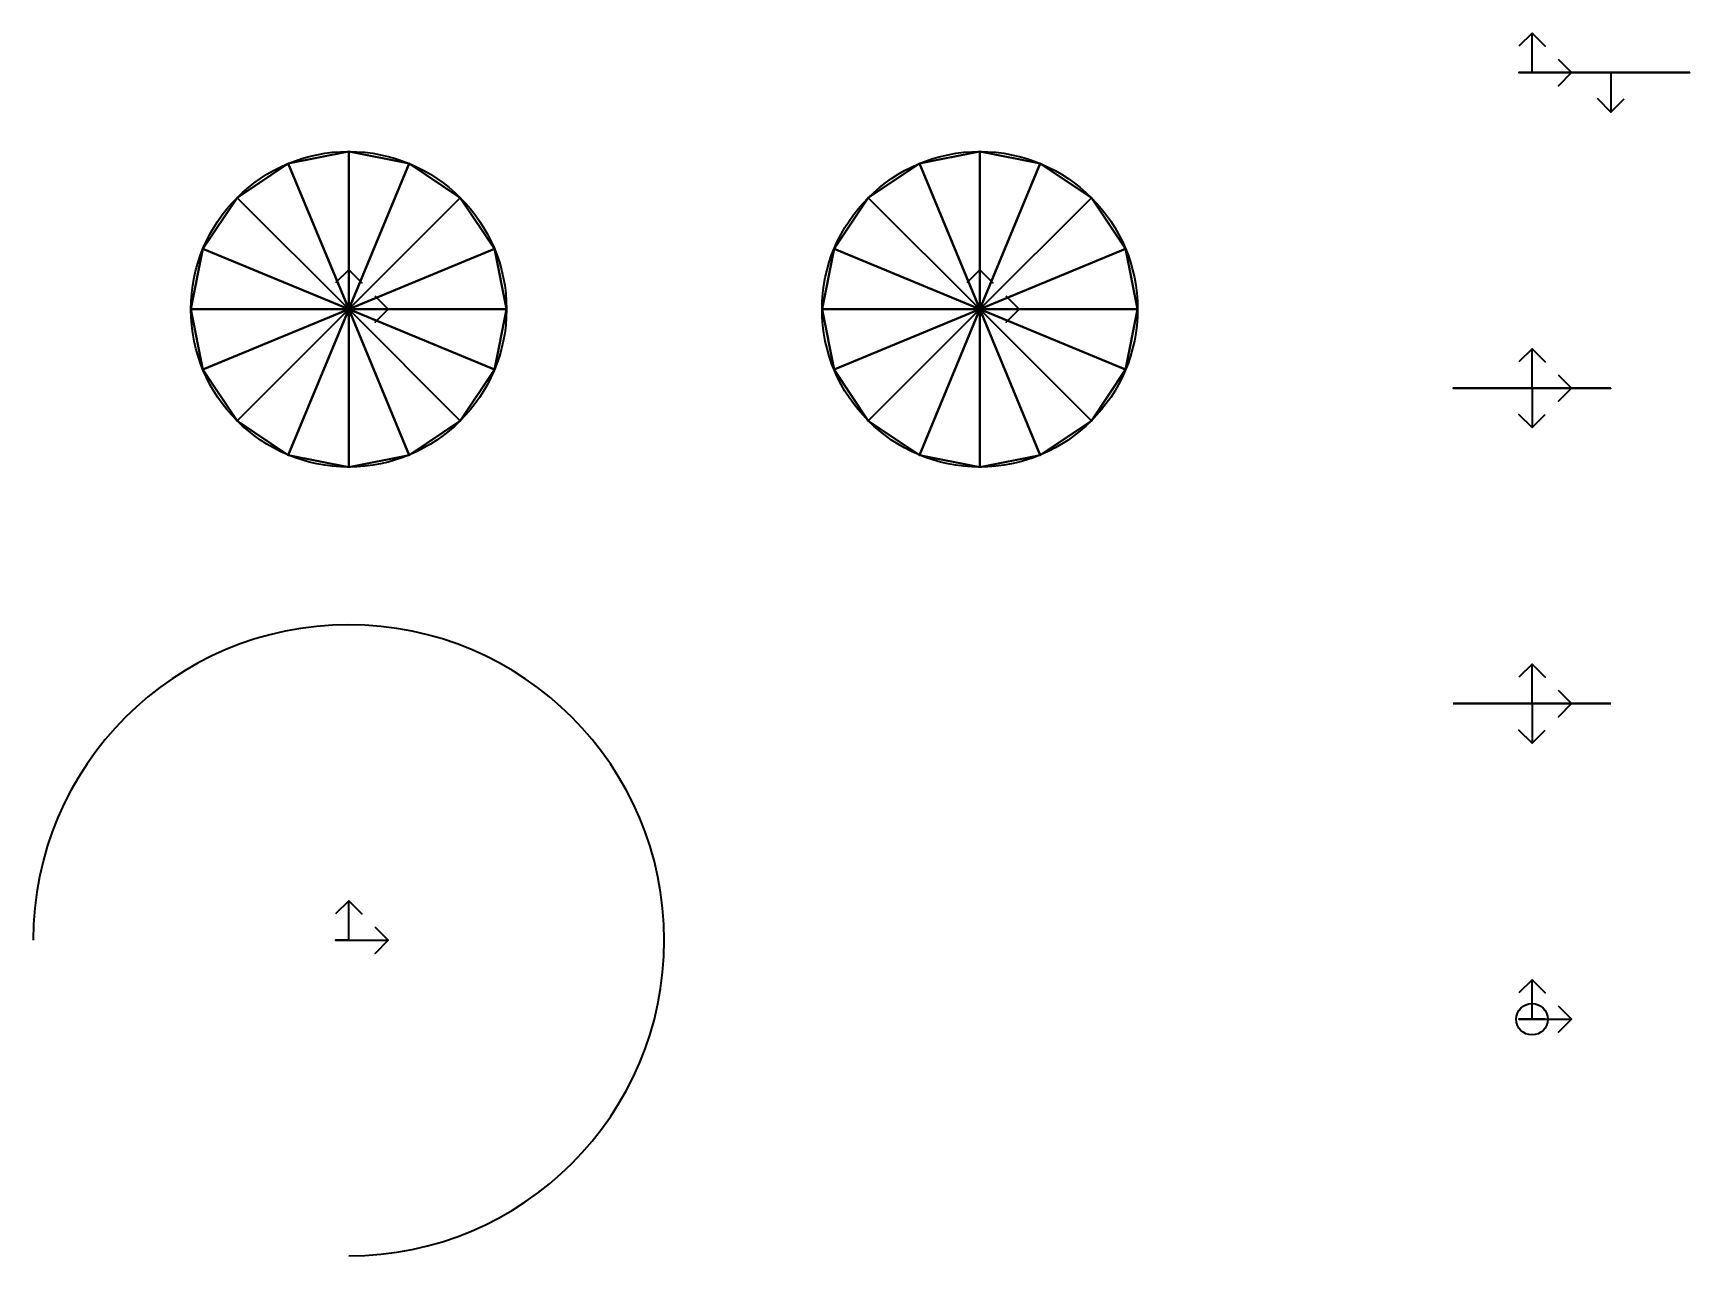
# Model space of a CAD drawing. Header units: millimetres. Extents: x -9.5 to 7, y -9.5 to 8.3.
# Drawn here: x -9.5 to 1, y -9.5 to -1.75 of the extents above; entities that cross this region are included whole.
import ezdxf
from ezdxf.enums import TextEntityAlignment as Align

# ---------------------------------------------------------------- set-up
doc = ezdxf.new("R2010")
doc.units = ezdxf.units.MM
doc.layers.add('meshes', color=2, linetype='Continuous')
doc.layers.add('vectors', color=7, linetype='Continuous')
doc.styles.get("Standard").update_dxf_attribs({"font": 'arial.ttf'})

# ---------------------------------------------------------------- blocks, each defined once
blk = doc.blocks.new('a-cone')
for p in [(0, 1), (0, 0), (-1, 0), (0, -1), (1, 0)]:
    blk.add_line(p, (0, 0, 1))
blk.add_circle((0, 0), 1)
at = {"layer": 'meshes'}
for points in [[(0, 0), (0, 0), (-0.383, 0.924), (0, 1)], [(0, 1), (-0.383, 0.924), (0, 0, 1)], [(0, 0), (0, 0), (0, 1), (0.383, 0.924)], [(0.383, 0.924), (0, 1), (0, 0, 1)], [(0, 0), (0, 0), (-0.707, 0.707), (-0.383, 0.924)], [(-0.383, 0.924), (-0.707, 0.707), (0, 0, 1)], [(0, 0), (0, 0), (0.383, 0.924), (0.707, 0.707)], [(0.707, 0.707), (0.383, 0.924), (0, 0, 1)], [(0, 0), (0, 0), (-0.924, 0.383), (-0.707, 0.707)], [(-0.707, 0.707), (-0.924, 0.383), (0, 0, 1)], [(0, 0), (0, 0), (0.707, 0.707), (0.924, 0.383)], [(0.924, 0.383), (0.707, 0.707), (0, 0, 1)], [(0, 0), (0, 0), (-1, 0), (-0.924, 0.383)], [(-0.924, 0.383), (-1, 0), (0, 0, 1)], [(0, 0), (0, 0), (0.924, 0.383), (1, 0)], [(1, 0), (0.924, 0.383), (0, 0, 1)], [(0, 0), (0, 0), (-0.924, -0.383), (-1, 0)], [(-1, 0), (-0.924, -0.383), (0, 0, 1)], [(0, 0), (0, 0), (-0.707, -0.707), (-0.924, -0.383)], [(-0.924, -0.383), (-0.707, -0.707), (0, 0, 1)], [(0, 0), (0, 0), (-0.383, -0.924), (-0.707, -0.707)], [(-0.707, -0.707), (-0.383, -0.924), (0, 0, 1)], [(0, 0), (0, 0), (0, -1), (-0.383, -0.924)], [(-0.383, -0.924), (0, -1), (0, 0, 1)], [(0, 0), (0, 0), (0.383, -0.924), (0, -1)], [(0, 0), (0, 0), (0.707, -0.707), (0.383, -0.924)], [(0, 0), (0, 0), (0.924, -0.383), (0.707, -0.707)], [(0, 0), (0, 0), (1, 0), (0.924, -0.383)], [(0, -1), (0.383, -0.924), (0, 0, 1)], [(0.383, -0.924), (0.707, -0.707), (0, 0, 1)], [(0.707, -0.707), (0.924, -0.383), (0, 0, 1)], [(0.924, -0.383), (1, 0), (0, 0, 1)], [(0, 0, 1), (0, 0, 1), (0, 0, 1)], [(0, 0, 1), (0, 0, 1), (0, 0, 1)], [(0, 0, 1), (0, 0, 1), (0, 0, 1)], [(0, 0, 1), (0, 0, 1), (0, 0, 1)], [(0, 0, 1), (0, 0, 1), (0, 0, 1)], [(0, 0, 1), (0, 0, 1), (0, 0, 1)], [(0, 0, 1), (0, 0, 1), (0, 0, 1)], [(0, 0, 1), (0, 0, 1), (0, 0, 1)], [(0, 0, 1), (0, 0, 1), (0, 0, 1)], [(0, 0, 1), (0, 0, 1), (0, 0, 1)], [(0, 0, 1), (0, 0, 1), (0, 0, 1)], [(0, 0, 1), (0, 0, 1), (0, 0, 1)], [(0, 0, 1), (0, 0, 1), (0, 0, 1)], [(0, 0, 1), (0, 0, 1), (0, 0, 1)], [(0, 0, 1), (0, 0, 1), (0, 0, 1)], [(0, 0, 1), (0, 0, 1), (0, 0, 1)]]:
    blk.add_3dface(points, dxfattribs=at)
at = {"layer": 'vectors', "color": 3, "extrusion": (1.22465e-16, -4.74705e-15, -1)}
blk.add_lwpolyline([(0, 0), (0, 0.25), (-0.083, 0.167), (0, 0.25), (0.083, 0.167)], dxfattribs=at)
at = {"layer": 'vectors', "color": 5, "extrusion": (0, -1, 6.12323e-17)}
blk.add_lwpolyline([(0, 0), (0, 0.25), (-0.083, 0.167), (0, 0.25), (0.083, 0.167)], dxfattribs=at)
at = {"layer": 'vectors', "color": 1, "extrusion": (0, -1.22465e-16, -1)}
blk.add_lwpolyline([(0, 0), (-0.25, 0), (-0.167, -0.083), (-0.25, 0), (-0.167, 0.083)], dxfattribs=at)
at = {"flags": 1}
for tag, p in [('open-ended', (0.756, 0.653)), ('radius-top', (0.756, 0.353)), ('segments-height', (0.756, 0.053)), ('segments-radial', (0.756, -0.247)), ('theta-length', (0.756, -0.547)), ('theta-start', (0.756, -0.847))]:
    blk.add_attdef(tag, p, '', height=0.2, dxfattribs=at)
blk = doc.blocks.new('a-cylinder')
for p, q in [((0, 1), (0, 1, 1)), ((0, 0), (0, 0, 1)), ((-1, 0), (-1, 0, 1)), ((1, 0), (1, 0, 1)), ((0, -1), (0, -1, 1))]:
    blk.add_line(p, q)
for centre in [(0, 0), (0, 0, 1)]:
    blk.add_circle(centre, 1)
at = {"layer": 'meshes'}
for points in [[(0, 0), (0, 0), (-0.383, 0.924), (0, 1)], [(0, 1), (-0.383, 0.924), (-0.383, 0.924, 1), (0, 1, 1)], [(0, 1, 1), (-0.383, 0.924, 1), (0, 0, 1)], [(0, 0), (0, 0), (0, 1), (0.383, 0.924)], [(0.383, 0.924), (0, 1), (0, 1, 1), (0.383, 0.924, 1)], [(0.383, 0.924, 1), (0, 1, 1), (0, 0, 1)], [(0, 0), (0, 0), (-0.707, 0.707), (-0.383, 0.924)], [(-0.383, 0.924), (-0.707, 0.707), (-0.707, 0.707, 1), (-0.383, 0.924, 1)], [(-0.383, 0.924, 1), (-0.707, 0.707, 1), (0, 0, 1)], [(0, 0), (0, 0), (0.383, 0.924), (0.707, 0.707)], [(0.707, 0.707, 1), (0.383, 0.924, 1), (0, 0, 1)], [(0.707, 0.707), (0.383, 0.924), (0.383, 0.924, 1), (0.707, 0.707, 1)], [(0, 0), (0, 0), (-0.924, 0.383), (-0.707, 0.707)], [(-0.707, 0.707), (-0.924, 0.383), (-0.924, 0.383, 1), (-0.707, 0.707, 1)], [(-0.707, 0.707, 1), (-0.924, 0.383, 1), (0, 0, 1)], [(0, 0), (0, 0), (0.707, 0.707), (0.924, 0.383)], [(0.924, 0.383, 1), (0.707, 0.707, 1), (0, 0, 1)], [(0.924, 0.383), (0.707, 0.707), (0.707, 0.707, 1), (0.924, 0.383, 1)], [(0, 0), (0, 0), (-1, 0), (-0.924, 0.383)], [(-0.924, 0.383), (-1, 0), (-1, 0, 1), (-0.924, 0.383, 1)], [(-0.924, 0.383, 1), (-1, 0, 1), (0, 0, 1)], [(0, 0), (0, 0), (0.924, 0.383), (1, 0)], [(1, 0, 1), (0.924, 0.383, 1), (0, 0, 1)], [(1, 0), (0.924, 0.383), (0.924, 0.383, 1), (1, 0, 1)], [(0, 0), (0, 0), (-0.924, -0.383), (-1, 0)], [(-1, 0), (-0.924, -0.383), (-0.924, -0.383, 1), (-1, 0, 1)], [(-1, 0, 1), (-0.924, -0.383, 1), (0, 0, 1)], [(0, 0), (0, 0), (-0.707, -0.707), (-0.924, -0.383)], [(-0.924, -0.383, 1), (-0.707, -0.707, 1), (0, 0, 1)], [(0, 0), (0, 0), (-0.383, -0.924), (-0.707, -0.707)], [(-0.707, -0.707, 1), (-0.383, -0.924, 1), (0, 0, 1)], [(0, 0), (0, 0), (0, -1), (-0.383, -0.924)], [(-0.383, -0.924, 1), (0, -1, 1), (0, 0, 1)], [(0, 0), (0, 0), (0.383, -0.924), (0, -1)], [(0, 0), (0, 0), (0.707, -0.707), (0.383, -0.924)], [(0, 0), (0, 0), (0.924, -0.383), (0.707, -0.707)], [(0, 0), (0, 0), (1, 0), (0.924, -0.383)], [(0, -1, 1), (0.383, -0.924, 1), (0, 0, 1)], [(0.383, -0.924, 1), (0.707, -0.707, 1), (0, 0, 1)], [(0.707, -0.707, 1), (0.924, -0.383, 1), (0, 0, 1)], [(0.924, -0.383, 1), (1, 0, 1), (0, 0, 1)], [(0.924, -0.383), (1, 0), (1, 0, 1), (0.924, -0.383, 1)], [(-0.924, -0.383), (-0.707, -0.707), (-0.707, -0.707, 1), (-0.924, -0.383, 1)], [(0.707, -0.707), (0.924, -0.383), (0.924, -0.383, 1), (0.707, -0.707, 1)], [(-0.707, -0.707), (-0.383, -0.924), (-0.383, -0.924, 1), (-0.707, -0.707, 1)], [(0.383, -0.924), (0.707, -0.707), (0.707, -0.707, 1), (0.383, -0.924, 1)], [(-0.383, -0.924), (0, -1), (0, -1, 1), (-0.383, -0.924, 1)], [(0, -1), (0.383, -0.924), (0.383, -0.924, 1), (0, -1, 1)]]:
    blk.add_3dface(points, dxfattribs=at)
at = {"layer": 'vectors', "color": 3, "extrusion": (1.22465e-16, -4.74705e-15, -1)}
blk.add_lwpolyline([(0, 0), (0, 0.25), (-0.083, 0.167), (0, 0.25), (0.083, 0.167)], dxfattribs=at)
at = {"layer": 'vectors', "color": 5, "extrusion": (0, -1, 6.12323e-17)}
blk.add_lwpolyline([(0, 0), (0, 0.25), (-0.083, 0.167), (0, 0.25), (0.083, 0.167)], dxfattribs=at)
at = {"layer": 'vectors', "color": 1, "extrusion": (0, -1.22465e-16, -1)}
blk.add_lwpolyline([(0, 0), (-0.25, 0), (-0.167, -0.083), (-0.25, 0), (-0.167, 0.083)], dxfattribs=at)
at = {"flags": 1}
for tag, p in [('open-ended', (0.756, 0.653)), ('radius-top', (0.756, 0.353)), ('segments-height', (0.756, 0.053)), ('segments-radial', (0.756, -0.247)), ('theta-length', (0.756, -0.547)), ('theta-start', (0.756, -0.847))]:
    blk.add_attdef(tag, p, '', height=0.2, dxfattribs=at)
blk = doc.blocks.new('a-plane')
for p, q in [((0, 0), (1, 0)), ((1, 0, 1), (0, 0, 1)), ((0, 0, 1), (0, 0)), ((1, 0), (1, 0, 1))]:
    blk.add_line(p, q)
at = {"layer": 'meshes'}
blk.add_3dface([(1, 0), (0, 0), (0, 0, 1), (1, 0, 1)], dxfattribs=at)
at = {"layer": 'vectors', "color": 3, "extrusion": (1.22465e-16, -4.74705e-15, -1)}
blk.add_lwpolyline([(0, 0), (0, 0.25), (-0.083, 0.167), (0, 0.25), (0.083, 0.167)], dxfattribs=at)
at = {"layer": 'vectors', "color": 5, "extrusion": (0, -1, 6.12323e-17)}
blk.add_lwpolyline([(0, 0), (0, 0.25), (-0.083, 0.167), (0, 0.25), (0.083, 0.167)], dxfattribs=at)
at = {"layer": 'vectors', "color": 1, "extrusion": (0, -1.22465e-16, -1)}
blk.add_lwpolyline([(0, 0), (-0.25, 0), (-0.167, -0.083), (-0.25, 0), (-0.167, 0.083)], dxfattribs=at)
at = {"layer": 'vectors', "extrusion": (-1.22465e-16, 4.74705e-15, -1), "elevation": -0.5}
blk.add_lwpolyline([(-0.5, 0), (-0.5, -0.25), (-0.417, -0.167), (-0.5, -0.25), (-0.583, -0.167)], dxfattribs=at)
at = {"flags": 1}
for tag, p in [('segments-height', (1.256, 0.389)), ('segments-width', (1.256, 0.089))]:
    blk.add_attdef(tag, p, '', height=0.2, dxfattribs=at)
blk = doc.blocks.new('look-at')
for p, q in [((-0.5, 0), (0.5, 0)), ((0.5, 0, 1), (-0.5, 0, 1)), ((-0.5, 0, 1), (-0.5, 0)), ((0.5, 0), (0.5, 0, 1))]:
    blk.add_line(p, q)
at = {"layer": 'meshes'}
blk.add_3dface([(0.5, 0), (-0.5, 0), (-0.5, 0, 1), (0.5, 0, 1)], dxfattribs=at)
at = {"layer": 'vectors', "color": 3, "extrusion": (1.22465e-16, -4.74705e-15, -1)}
blk.add_lwpolyline([(0, 0), (0, 0.25), (-0.083, 0.167), (0, 0.25), (0.083, 0.167)], dxfattribs=at)
at = {"layer": 'vectors', "color": 5, "extrusion": (0, -1, 6.12323e-17)}
blk.add_lwpolyline([(0, 0), (0, 0.25), (-0.083, 0.167), (0, 0.25), (0.083, 0.167)], dxfattribs=at)
at = {"layer": 'vectors', "color": 1, "extrusion": (0, -1.22465e-16, -1)}
blk.add_lwpolyline([(0, 0), (-0.25, 0), (-0.167, -0.083), (-0.25, 0), (-0.167, 0.083)], dxfattribs=at)
at = {"layer": 'vectors', "extrusion": (-1.22465e-16, 4.74705e-15, -1), "elevation": -0.5}
blk.add_lwpolyline([(0, 0), (0, -0.25), (0.083, -0.167), (0, -0.25), (-0.083, -0.167)], dxfattribs=at)
at = {"flags": 1}
for tag, p in [('segments-height', (0.756, 0.389)), ('segments-width', (0.756, 0.089))]:
    blk.add_attdef(tag, p, '', height=0.2, dxfattribs=at)
blk = doc.blocks.new('a-light')
at = {"extrusion": (1.22465e-16, -1, 4.93075e-15)}
blk.add_lwpolyline([(0, 0), (0, -0.5), (0.083, -0.417), (0, -0.5), (-0.083, -0.417)], dxfattribs=at)
blk.add_circle((0, 0), 0.1)
at = {"layer": 'vectors', "color": 3, "extrusion": (1.22465e-16, -4.74705e-15, -1)}
blk.add_lwpolyline([(0, 0), (0, 0.25), (-0.083, 0.167), (0, 0.25), (0.083, 0.167)], dxfattribs=at)
at = {"layer": 'vectors', "color": 5, "extrusion": (0, -1, 6.12323e-17)}
blk.add_lwpolyline([(0, 0), (0, 0.25), (-0.083, 0.167), (0, 0.25), (0.083, 0.167)], dxfattribs=at)
at = {"layer": 'vectors', "color": 1, "extrusion": (0, -1.22465e-16, -1)}
blk.add_lwpolyline([(0, 0), (-0.25, 0), (-0.167, -0.083), (-0.25, 0), (-0.167, 0.083)], dxfattribs=at)
at = {"flags": 1}
for tag, p in [('type', (0.389, 0.021)), ('intensity', (0.389, -0.279)), ('decay', (0.389, -0.579)), ('distance', (0.389, -0.879)), ('angle', (0.389, -1.179)), ('penumbra', (0.389, -1.479))]:
    blk.add_attdef(tag, p, '', height=0.2, dxfattribs=at)
blk = doc.blocks.new('a-text')
for p, q in [((-0.5, 0, -0.5), (0.5, 0, -0.5)), ((0.5, 0, 0.5), (-0.5, 0, 0.5)), ((-0.5, 0, 0.5), (-0.5, 0, -0.5)), ((0.5, 0, -0.5), (0.5, 0, 0.5))]:
    blk.add_line(p, q)
at = {"layer": 'vectors', "color": 3, "extrusion": (1.22465e-16, -4.74705e-15, -1)}
blk.add_lwpolyline([(0, 0), (0, 0.25), (-0.083, 0.167), (0, 0.25), (0.083, 0.167)], dxfattribs=at)
at = {"layer": 'vectors', "color": 5, "extrusion": (0, -1, 6.12323e-17)}
blk.add_lwpolyline([(0, 0), (0, 0.25), (-0.083, 0.167), (0, 0.25), (0.083, 0.167)], dxfattribs=at)
at = {"layer": 'vectors', "extrusion": (-1.22465e-16, 4.74705e-15, -1)}
blk.add_lwpolyline([(0, 0), (0, -0.25), (0.083, -0.167), (0, -0.25), (-0.083, -0.167)], dxfattribs=at)
at = {"layer": 'vectors', "color": 1, "extrusion": (0, -1.22465e-16, -1)}
blk.add_lwpolyline([(0, 0), (-0.25, 0), (-0.167, -0.083), (-0.25, 0), (-0.167, 0.083)], dxfattribs=at)
at = {"flags": 1}
for tag, p in [('align', (0.756, 0.389)), ('wrap-count', (0.756, 0.089))]:
    blk.add_attdef(tag, p, '', height=0.2, dxfattribs=at)
at = {"extrusion": (0, -1, 6.12323e-17)}
blk.add_attdef('text', text='', height=0.2, dxfattribs=at).set_placement((0, 0), align=Align.MIDDLE_CENTER)
blk = doc.blocks.new('a-curvedimage')
for p, q in [((0, 2), (0, 2, 1)), ((0, 0), (0, 0, 1)), ((-2, 0), (-2, 0, 1)), ((2, 0), (2, 0, 1)), ((0, -2), (0, -2, 1))]:
    blk.add_line(p, q)
for centre in [(0, 0, 1), (0, 0)]:
    blk.add_arc(centre, 2, 270, 180)
at = {"layer": 'vectors', "color": 3, "extrusion": (1.22465e-16, -4.74705e-15, -1), "elevation": 0}
blk.add_lwpolyline([(0, 0), (0, 0.25), (-0.083, 0.167), (0, 0.25), (0.083, 0.167)], dxfattribs=at)
at = {"layer": 'vectors', "color": 5, "extrusion": (0, -1, 6.12323e-17)}
blk.add_lwpolyline([(0, 0), (0, 0.25), (-0.083, 0.167), (0, 0.25), (0.083, 0.167)], dxfattribs=at)
at = {"layer": 'vectors', "color": 1, "extrusion": (0, -1.22465e-16, -1)}
blk.add_lwpolyline([(0, 0), (-0.25, 0), (-0.167, -0.083), (-0.25, 0), (-0.167, 0.083)], dxfattribs=at)
at = {"flags": 1}
for tag, p in [('theta-length', (0.756, -0.547)), ('theta-start', (0.756, -0.847))]:
    blk.add_attdef(tag, p, '', height=0.2, dxfattribs=at)

msp = doc.modelspace()

# ---------------------------------------------------------------- block references
for name, p in [('a-plane', (0, -2)), ('a-cylinder', (-7.5, -3.5)), ('a-cone', (-3.5, -3.5)), ('look-at', (0, -4)), ('a-curvedimage', (-7.5, -7.5)), ('a-light', (0, -8))]:
    msp.add_blockref(name, p)
ref = msp.add_blockref('a-text', (0, -6))
ref.add_attrib('text', 'text', dxfattribs={"extrusion": (0, -1, 6.12323e-17), "height": 0.2}).set_placement((0, 0, 6), align=Align.MIDDLE_CENTER)

doc.saveas('drawing.dxf')
